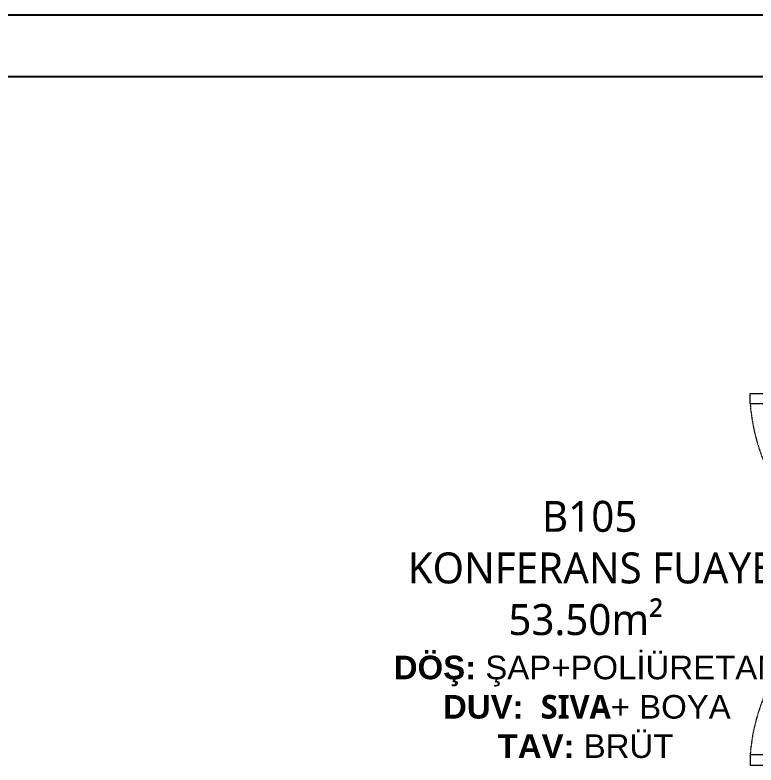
# Model space of a CAD drawing. Header units: millimetres. Extents: x 809 to 8159, y 33 to 4533.
# Drawn here: x 4759.7 to 5118.6, y 3671.6 to 4034.9 of the extents above; entities that cross this region are included whole.
import ezdxf

# ---------------------------------------------------------------- set-up
doc = ezdxf.new("R2010")
doc.units = ezdxf.units.MM
doc.linetypes.add('HIDDEN2', pattern=[0.1875, 0.125, -0.0625])
doc.layers.add('GOR', color=3, linetype='Continuous')
doc.layers.add('KAPI', color=20, linetype='Continuous', lineweight=0)
doc.layers.add('MAHAL', color=6, linetype='Continuous', lineweight=0)
doc.styles.get("Standard").update_dxf_attribs({"font": 'arial.ttf'})

msp = doc.modelspace()

# ---------------------------------------------------------------- linework, layer by layer
at = {"layer": 'GOR'}
for p, q in [((5209.83, 4034.94), (4331.64, 4034.94)), ((5209.83, 4004.94), (4331.64, 4004.94))]:
    msp.add_line(p, q, dxfattribs=at)
at = {"layer": 'KAPI', "elevation": 0}
for points in [[(5207.83, 3851.58), (5207.83, 3846.58), (5115.83, 3846.58), (5115.83, 3851.58)], [(5207.83, 3671.57), (5207.83, 3676.57), (5115.83, 3676.57), (5115.83, 3671.57)]]:
    msp.add_lwpolyline(points, close=True, dxfattribs=at)
at = {"layer": 'KAPI', "linetype": 'HIDDEN2'}
for centre, start, end in [((5207.56, 3853.57), 184.3595, 270.17), ((5207.56, 3669.58), 89.83, 175.6405)]:
    msp.add_arc(centre, 91.99, start, end, dxfattribs=at)

# ---------------------------------------------------------------- texts
at = {"layer": 'MAHAL', "insert": (4912.61, 3799.55), "char_height": 15, "attachment_point": 1}
msp.add_mtext_dynamic_manual_height_columns('\\pi102.34481;{\\fTrebuchet MS|b0|i0|c162|p34;B105\\P\\pi37.27916;KONFERANS FUAYE\\P\\pi86.06199;53.50m²\\P\\pi30.55323;\\fArial|b1|i0|c162|p34;\\H0.7619x;DÖŞ:\\fArial|b0|i0|c162|p34; ŞAP+POLİÜRETAN\\P\\pi54.42939;\\fArial|b1|i0|c162|p34;DUV: \\fTrebuchet MS|b1|i0|c162|p34; SIVA\\fArial|b0|i0|c162|p34;+ BOYA\\P\\pi80.90178;\\fArial|b1|i0|c162|p34;TAV: \\fArial|b0|i0|c162|p34;BRÜT}', width=246.2856, gutter_width=1, heights=[0], dxfattribs=at)

doc.saveas('drawing.dxf')
